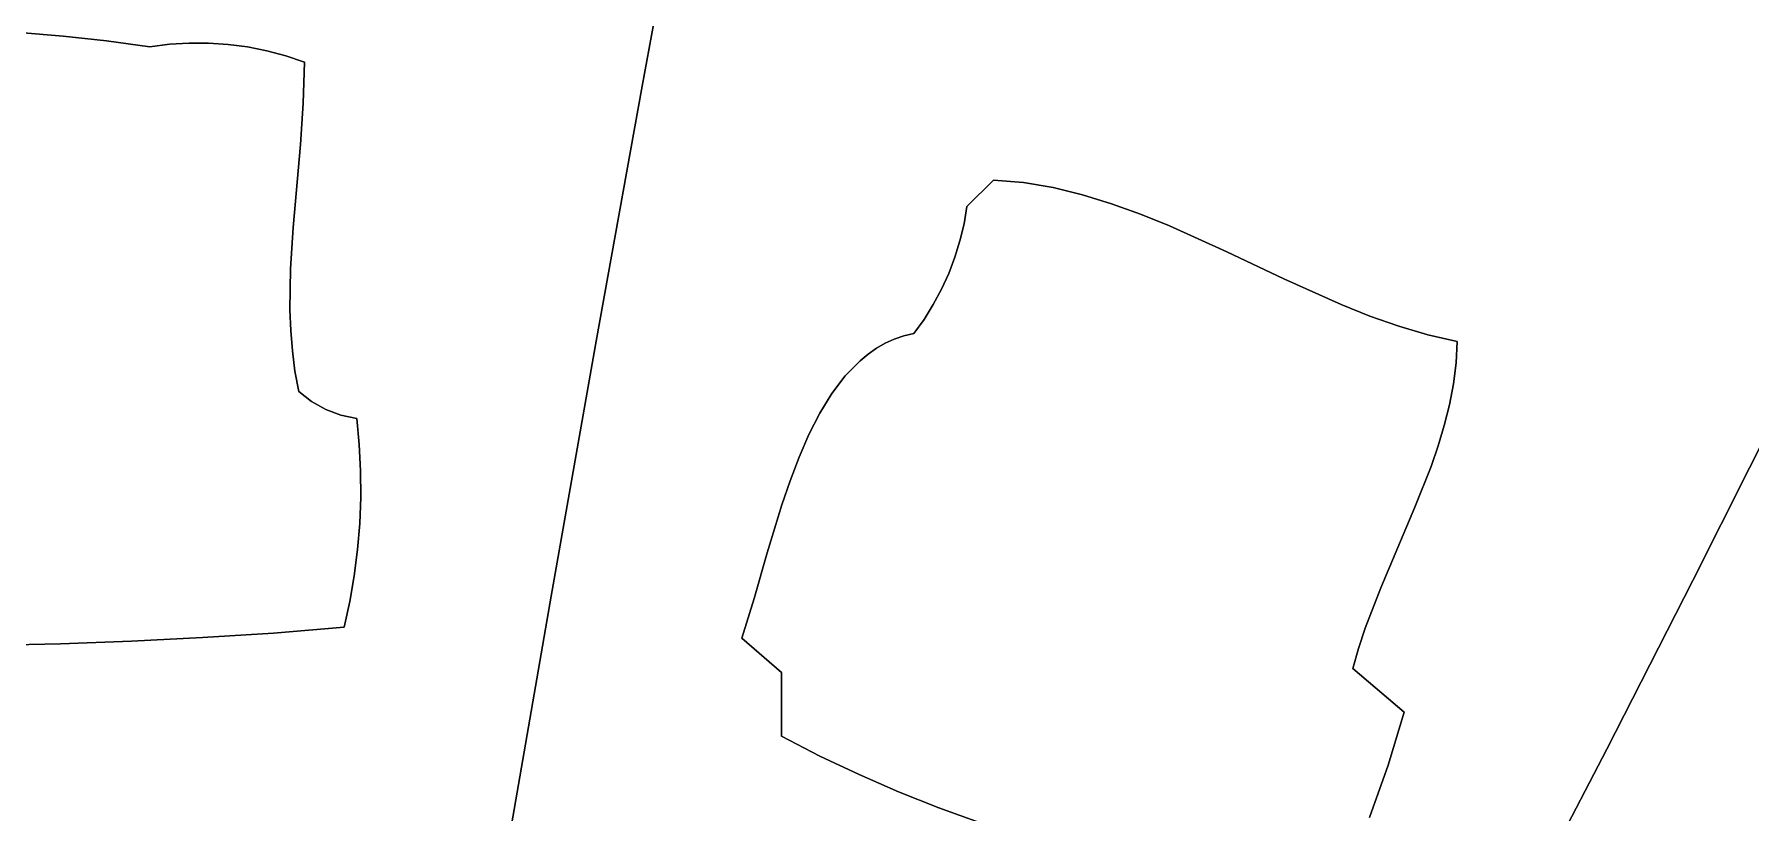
# Model space of a CAD drawing. Header units: inches. Extents: x 37.5 to 70.3, y 17.4 to 61.6.
# Drawn here: x 43.693 to 47.902, y 51.223 to 53.134 of the extents above; entities that cross this region are included whole.
import ezdxf

# ---------------------------------------------------------------- set-up
doc = ezdxf.new("R2010")
doc.units = ezdxf.units.IN
doc.layers.add('SURFACES_FOR_SKETCHUP', color=7, linetype='Continuous')

msp = doc.modelspace()

# ---------------------------------------------------------------- linework, layer by layer
at = {"layer": 'SURFACES_FOR_SKETCHUP'}
for points, invisible_edges in [([(43.7638, 53.1294), (43.939, 55.8592), (43.6569, 53.1379)], 3), ([(43.939, 55.8592), (43.7638, 53.1294), (44.1194, 55.8319)], 3), ([(43.8704, 53.1178), (44.1194, 55.8319), (43.7638, 53.1294)], 3), ([(44.1194, 55.8319), (43.8704, 53.1178), (44.2994, 55.802)], 3), ([(44.0727, 53.1121), (44.2994, 55.802), (43.8704, 53.1178)], 11), ([(44.2994, 55.802), (44.0727, 53.1121), (45.4158, 54.2564)], 11), ([(45.4158, 54.2564), (46.2637, 52.74), (47.074, 55.1255)], 11), ([(46.2637, 52.74), (46.3353, 52.7179), (47.074, 55.1255)], 10), ([(47.2857, 55.0544), (47.074, 55.1255), (46.3353, 52.7179)], 10), ([(46.4064, 52.6921), (47.2857, 55.0544), (46.3353, 52.7179)], 3), ([(46.4771, 52.6632), (47.2857, 55.0544), (46.4064, 52.6921)], 3), ([(47.4961, 54.9794), (47.2857, 55.0544), (46.4771, 52.6632)], 10), ([(46.4771, 52.6632), (46.6178, 52.5996), (47.4961, 54.9794)], 10), ([(47.4961, 54.9794), (46.6178, 52.5996), (47.705, 54.9004)], 3), ([(46.6178, 52.5996), (46.758, 52.5332), (47.705, 54.9004)], 10), ([(46.758, 52.5332), (48.3779, 53.0418), (47.705, 54.9004)], 11), ([(47.9125, 54.8175), (47.705, 54.9004), (48.3779, 53.0418)], 10), ([(44.1208, 53.1121), (45.4158, 54.2564), (44.0727, 53.1121)], 3), ([(44.1687, 53.1089), (45.4158, 54.2564), (44.1208, 53.1121)], 3), ([(44.2164, 53.1026), (45.4158, 54.2564), (44.1687, 53.1089)], 3), ([(45.4158, 54.2564), (44.2164, 53.1026), (45.299, 53.6315)], 3), ([(45.4158, 54.2564), (45.299, 53.6315), (46.1189, 52.7697)], 10), ([(46.1189, 52.7697), (46.1916, 52.7575), (45.4158, 54.2564)], 10), ([(46.1916, 52.7575), (46.2637, 52.74), (45.4158, 54.2564)], 10), ([(44.2636, 53.0933), (45.299, 53.6315), (44.2164, 53.1026)], 3), ([(44.3101, 53.0809), (45.299, 53.6315), (44.2636, 53.0933)], 3), ([(44.356, 53.0655), (45.299, 53.6315), (44.3101, 53.0809)], 3), ([(45.299, 53.6315), (44.356, 53.0655), (45.1842, 53.0062)], 3), ([(45.299, 53.6315), (45.1842, 53.0062), (46.0455, 52.7758)], 10), ([(46.0455, 52.7758), (46.1189, 52.7697), (45.299, 53.6315)], 10), ([(43.6569, 53.1379), (43.0714, 52.7792), (43.7638, 53.1294)], 3), ([(43.7638, 53.1294), (43.0714, 52.7792), (44.3203, 52.4573)], 11), ([(43.8704, 53.1178), (43.7638, 53.1294), (44.3216, 52.5583)], 10), ([(44.3203, 52.4573), (44.3216, 52.5583), (43.7638, 53.1294)], 10), ([(43.8704, 53.1178), (43.9767, 53.103), (44.0246, 53.1091)], 8), ([(43.8704, 53.1178), (44.0246, 53.1091), (44.0727, 53.1121)], 9), ([(44.3278, 52.6597), (43.9767, 53.103), (43.8704, 53.1178)], 9), ([(44.3216, 52.5583), (44.3278, 52.6597), (43.8704, 53.1178)], 10), ([(43.9767, 53.103), (44.3458, 52.8628), (44.0246, 53.1091)], 3), ([(44.3278, 52.6597), (44.3458, 52.8628), (43.9767, 53.103)], 10), ([(44.0246, 53.1091), (44.3458, 52.8628), (44.0727, 53.1121)], 3), ([(44.1208, 53.1121), (44.0727, 53.1121), (44.3458, 52.8628)], 10), ([(44.1687, 53.1089), (44.1208, 53.1121), (44.3458, 52.8628)], 10), ([(44.1687, 53.1089), (44.3458, 52.8628), (44.2164, 53.1026)], 3), ([(44.2164, 53.1026), (44.353, 52.9643), (44.2636, 53.0933)], 3), ([(44.353, 52.9643), (44.2164, 53.1026), (44.3458, 52.8628)], 3), ([(44.3101, 53.0809), (44.2636, 53.0933), (44.353, 52.9643)], 10), ([(44.356, 53.0655), (44.3101, 53.0809), (44.353, 52.9643)], 2), ([(44.353, 52.9643), (45.1842, 53.0062), (44.356, 53.0655)], 3), ([(46.8984, 52.4702), (48.3779, 53.0418), (46.758, 52.5332)], 3), ([(46.9689, 52.442), (48.3779, 53.0418), (46.8984, 52.4702)], 3), ([(47.0398, 52.4169), (48.3779, 53.0418), (46.9689, 52.442)], 3), ([(47.0398, 52.4169), (47.111, 52.3958), (48.3779, 53.0418)], 10), ([(47.1827, 52.3794), (48.3779, 53.0418), (47.111, 52.3958)], 3), ([(48.1751, 52.6241), (48.3779, 53.0418), (47.1827, 52.3794)], 10), ([(44.353, 52.9643), (44.3458, 52.8628), (45.1842, 53.0062)], 10), ([(45.0715, 52.3806), (45.1842, 53.0062), (44.3458, 52.8628)], 10), ([(45.1842, 53.0062), (45.0715, 52.3806), (45.7184, 52.3326)], 10), ([(45.7583, 52.363), (45.9633, 52.627), (45.1842, 53.0062)], 11), ([(45.9733, 52.6686), (45.1842, 53.0062), (45.9633, 52.627)], 3), ([(45.7379, 52.3487), (45.7583, 52.363), (45.1842, 53.0062)], 10), ([(45.7184, 52.3326), (45.7379, 52.3487), (45.1842, 53.0062)], 10), ([(45.9805, 52.7108), (45.1842, 53.0062), (45.9733, 52.6686)], 3), ([(45.9805, 52.7108), (46.0455, 52.7758), (45.1842, 53.0062)], 10), ([(44.3458, 52.8628), (44.3278, 52.6597), (45.0715, 52.3806)], 10), ([(43.0585, 52.7526), (44.3203, 52.4573), (43.0714, 52.7792)], 3), ([(44.3203, 52.4573), (43.0585, 52.7526), (44.3222, 52.4069)], 3), ([(43.5832, 51.6341), (44.3222, 52.4069), (43.0585, 52.7526)], 11), ([(45.9508, 52.5863), (46.1916, 52.7575), (45.9633, 52.627)], 3), ([(46.1916, 52.7575), (45.9508, 52.5863), (46.2637, 52.74)], 3), ([(46.1189, 52.7697), (45.9733, 52.6686), (45.9633, 52.627)], 9), ([(46.1189, 52.7697), (45.9633, 52.627), (46.1916, 52.7575)], 3), ([(46.1189, 52.7697), (45.9805, 52.7108), (45.9733, 52.6686)], 9), ([(46.1189, 52.7697), (46.0455, 52.7758), (45.9805, 52.7108)], 8), ([(46.4064, 52.6921), (46.3353, 52.7179), (45.918, 52.5077)], 10), ([(45.918, 52.5077), (46.3353, 52.7179), (45.9357, 52.5465)], 3), ([(45.9357, 52.5465), (46.2637, 52.74), (45.9508, 52.5863)], 3), ([(46.2637, 52.74), (45.9357, 52.5465), (46.3353, 52.7179)], 3), ([(44.3278, 52.6597), (44.3216, 52.5583), (45.0715, 52.3806)], 10), ([(46.6178, 52.5996), (46.4771, 52.6632), (45.8754, 52.4338)], 10), ([(45.8979, 52.4701), (45.8754, 52.4338), (46.4771, 52.6632)], 10), ([(46.4771, 52.6632), (46.4064, 52.6921), (45.8979, 52.4701)], 10), ([(45.8979, 52.4701), (46.4064, 52.6921), (45.918, 52.5077)], 3), ([(45.9508, 52.5863), (45.9633, 52.627), (45.7583, 52.363)], 10), ([(47.9694, 52.2078), (48.1751, 52.6241), (47.1827, 52.3794)], 10), ([(45.7583, 52.363), (45.7798, 52.3752), (45.9508, 52.5863)], 10), ([(45.9357, 52.5465), (45.9508, 52.5863), (45.7798, 52.3752)], 10), ([(45.8506, 52.3989), (46.9952, 51.7752), (46.6178, 52.5996)], 11), ([(45.8754, 52.4338), (45.8506, 52.3989), (46.6178, 52.5996)], 10), ([(46.758, 52.5332), (46.6178, 52.5996), (46.9952, 51.7752)], 10), ([(44.3203, 52.4573), (44.4843, 52.1909), (44.3216, 52.5583)], 3), ([(44.4843, 52.1909), (45.0715, 52.3806), (44.3216, 52.5583)], 11), ([(45.9357, 52.5465), (45.7798, 52.3752), (45.918, 52.5077)], 3), ([(46.758, 52.5332), (47.0793, 51.9733), (46.8984, 52.4702)], 3), ([(46.9952, 51.7752), (47.0793, 51.9733), (46.758, 52.5332)], 10), ([(45.8023, 52.3854), (45.918, 52.5077), (45.7798, 52.3752)], 3), ([(45.918, 52.5077), (45.8023, 52.3854), (45.8979, 52.4701)], 3), ([(44.3203, 52.4573), (44.3222, 52.4069), (44.4843, 52.1909)], 10), ([(45.8754, 52.4338), (45.8979, 52.4701), (45.8023, 52.3854)], 10), ([(47.1186, 52.0731), (46.8984, 52.4702), (47.0793, 51.9733)], 3), ([(46.8984, 52.4702), (47.1186, 52.0731), (46.9689, 52.442)], 3), ([(44.3222, 52.4069), (43.5832, 51.6341), (44.3262, 52.3567)], 3), ([(44.3222, 52.4069), (44.3262, 52.3567), (44.4843, 52.1909)], 10), ([(45.8258, 52.3933), (45.8754, 52.4338), (45.8023, 52.3854)], 3), ([(45.8506, 52.3989), (45.8754, 52.4338), (45.8258, 52.3933)], 2), ([(47.1359, 52.1233), (47.1512, 52.1738), (46.9689, 52.442)], 10), ([(47.1359, 52.1233), (46.9689, 52.442), (47.1186, 52.0731)], 3), ([(47.0398, 52.4169), (46.9689, 52.442), (47.1512, 52.1738)], 10), ([(47.164, 52.2246), (47.1738, 52.2758), (47.0398, 52.4169)], 10), ([(47.1512, 52.1738), (47.164, 52.2246), (47.0398, 52.4169)], 10), ([(47.111, 52.3958), (47.0398, 52.4169), (47.1738, 52.2758)], 10), ([(44.4904, 52.1266), (45.0715, 52.3806), (44.4843, 52.1909)], 3), ([(44.4936, 52.0621), (45.0715, 52.3806), (44.4904, 52.1266)], 3), ([(45.0715, 52.3806), (44.4936, 52.0621), (44.9609, 51.7545)], 3), ([(45.0715, 52.3806), (44.9609, 51.7545), (45.5264, 51.9788)], 10), ([(45.5264, 51.9788), (45.5466, 52.0378), (45.0715, 52.3806)], 10), ([(45.5466, 52.0378), (45.5687, 52.0957), (45.0715, 52.3806)], 10), ([(45.5687, 52.0957), (45.593, 52.1513), (45.0715, 52.3806)], 10), ([(45.593, 52.1513), (45.6198, 52.2037), (45.0715, 52.3806)], 10), ([(45.6198, 52.2037), (45.6495, 52.2521), (45.0715, 52.3806)], 10), ([(45.6495, 52.2521), (45.6822, 52.2954), (45.0715, 52.3806)], 10), ([(45.6822, 52.2954), (45.7184, 52.3326), (45.0715, 52.3806)], 10), ([(45.9116, 51.2348), (45.8506, 52.3989), (45.5466, 52.0378)], 11), ([(45.5687, 52.0957), (45.5466, 52.0378), (45.8506, 52.3989)], 10), ([(45.593, 52.1513), (45.5687, 52.0957), (45.8506, 52.3989)], 10), ([(45.593, 52.1513), (45.8506, 52.3989), (45.6198, 52.2037)], 3), ([(45.6198, 52.2037), (45.8506, 52.3989), (45.6495, 52.2521)], 3), ([(45.6495, 52.2521), (45.8506, 52.3989), (45.6822, 52.2954)], 3), ([(45.6822, 52.2954), (45.8506, 52.3989), (45.7184, 52.3326)], 3), ([(45.7379, 52.3487), (45.7184, 52.3326), (45.8506, 52.3989)], 10), ([(45.7379, 52.3487), (45.8506, 52.3989), (45.7583, 52.363)], 3), ([(45.7583, 52.363), (45.8506, 52.3989), (45.7798, 52.3752)], 3), ([(45.7798, 52.3752), (45.8506, 52.3989), (45.8023, 52.3854)], 3), ([(45.8258, 52.3933), (45.8023, 52.3854), (45.8506, 52.3989)], 2), ([(46.0115, 51.1989), (46.1125, 51.1664), (45.8506, 52.3989)], 10), ([(45.9116, 51.2348), (46.0115, 51.1989), (45.8506, 52.3989)], 10), ([(46.9573, 51.6762), (46.9952, 51.7752), (45.8506, 52.3989)], 10), ([(46.941, 51.6265), (45.8506, 52.3989), (46.1125, 51.1664)], 11), ([(46.9573, 51.6762), (45.8506, 52.3989), (46.941, 51.6265)], 3), ([(47.1802, 52.3274), (47.1827, 52.3794), (47.111, 52.3958)], 8), ([(47.1802, 52.3274), (47.111, 52.3958), (47.1738, 52.2758)], 3), ([(47.1802, 52.3274), (47.9694, 52.2078), (47.1827, 52.3794)], 3), ([(43.7575, 51.6378), (44.3262, 52.3567), (43.5832, 51.6341)], 3), ([(44.3326, 52.3066), (44.3262, 52.3567), (43.7575, 51.6378)], 10), ([(44.3262, 52.3567), (44.3326, 52.3066), (44.4452, 52.1991)], 10), ([(44.4452, 52.1991), (44.4843, 52.1909), (44.3262, 52.3567)], 10), ([(47.1738, 52.2758), (47.9694, 52.2078), (47.1802, 52.3274)], 3), ([(44.3417, 52.2567), (44.3326, 52.3066), (43.7575, 51.6378)], 10), ([(44.408, 52.213), (44.4452, 52.1991), (44.3326, 52.3066)], 10), ([(44.3417, 52.2567), (44.3733, 52.2323), (44.3326, 52.3066)], 2), ([(44.3733, 52.2323), (44.408, 52.213), (44.3326, 52.3066)], 10), ([(43.7575, 51.6378), (43.9316, 51.644), (44.3417, 52.2567)], 10), ([(43.9316, 51.644), (44.1057, 51.6528), (44.3417, 52.2567)], 10), ([(44.3733, 52.2323), (44.3417, 52.2567), (44.1057, 51.6528)], 10), ([(47.164, 52.2246), (47.9694, 52.2078), (47.1738, 52.2758)], 3), ([(44.3733, 52.2323), (44.1057, 51.6528), (44.4915, 51.9331)], 11), ([(44.4939, 51.9976), (44.3733, 52.2323), (44.4915, 51.9331)], 3), ([(44.4936, 52.0621), (44.3733, 52.2323), (44.4939, 51.9976)], 3), ([(44.3733, 52.2323), (44.4936, 52.0621), (44.408, 52.213)], 3), ([(44.4904, 52.1266), (44.4452, 52.1991), (44.408, 52.213)], 9), ([(44.4904, 52.1266), (44.408, 52.213), (44.4936, 52.0621)], 3), ([(44.4904, 52.1266), (44.4843, 52.1909), (44.4452, 52.1991)], 8), ([(47.164, 52.2246), (47.1512, 52.1738), (47.761, 51.7929)], 10), ([(47.761, 51.7929), (47.9694, 52.2078), (47.164, 52.2246)], 10), ([(47.761, 51.7929), (48.6123, 51.5736), (47.9694, 52.2078)], 3), ([(47.1512, 52.1738), (47.1359, 52.1233), (47.761, 51.7929)], 10), ([(47.1359, 52.1233), (47.1186, 52.0731), (47.761, 51.7929)], 10), ([(47.1186, 52.0731), (47.0793, 51.9733), (47.761, 51.7929)], 10), ([(44.4939, 51.9976), (44.9609, 51.7545), (44.4936, 52.0621)], 3), ([(45.5466, 52.0378), (45.5264, 51.9788), (45.9116, 51.2348)], 10), ([(44.4915, 51.9331), (44.9609, 51.7545), (44.4939, 51.9976)], 3), ([(45.4905, 51.8607), (45.5264, 51.9788), (44.9609, 51.7545)], 10), ([(45.5264, 51.9788), (45.4905, 51.8607), (45.5256, 51.5671)], 10), ([(45.5256, 51.5671), (45.813, 51.274), (45.5264, 51.9788)], 11), ([(45.9116, 51.2348), (45.5264, 51.9788), (45.813, 51.274)], 3), ([(47.0793, 51.9733), (46.9952, 51.7752), (47.761, 51.7929)], 10), ([(44.2796, 51.6641), (44.4915, 51.9331), (44.1057, 51.6528)], 3), ([(44.4862, 51.8689), (44.4915, 51.9331), (44.2796, 51.6641)], 10), ([(44.4862, 51.8689), (44.9609, 51.7545), (44.4915, 51.9331)], 3), ([(44.4862, 51.8689), (44.2796, 51.6641), (44.4781, 51.8049)], 3), ([(44.4781, 51.8049), (44.9609, 51.7545), (44.4862, 51.8689)], 3), ([(45.4586, 51.7491), (45.4905, 51.8607), (44.9609, 51.7545)], 10), ([(45.4586, 51.7491), (45.5256, 51.5671), (45.4905, 51.8607)], 3), ([(44.4672, 51.7413), (44.4781, 51.8049), (44.2796, 51.6641)], 10), ([(44.4672, 51.7413), (44.9609, 51.7545), (44.4781, 51.8049)], 3), ([(46.9952, 51.7752), (46.9573, 51.6762), (47.0527, 51.4696)], 10), ([(47.5498, 51.3793), (47.761, 51.7929), (46.9952, 51.7752)], 10), ([(47.0527, 51.4696), (47.5498, 51.3793), (46.9952, 51.7752)], 11), ([(47.761, 51.7929), (47.5498, 51.3793), (48.1899, 51.2799)], 10), ([(47.761, 51.7929), (48.1899, 51.2799), (48.6123, 51.5736)], 11), ([(44.2796, 51.6641), (44.4534, 51.6781), (44.4672, 51.7413)], 8), ([(44.9609, 51.7545), (44.4534, 51.6781), (44.8523, 51.1282)], 3), ([(44.4534, 51.6781), (44.9609, 51.7545), (44.4672, 51.7413)], 3), ([(44.8523, 51.1282), (45.4282, 51.6516), (44.9609, 51.7545)], 3), ([(45.4282, 51.6516), (45.4586, 51.7491), (44.9609, 51.7545)], 10), ([(45.4586, 51.7491), (45.4282, 51.6516), (45.5256, 51.5671)], 8), ([(43.9316, 51.644), (43.9917, 50.566), (44.1057, 51.6528)], 3), ([(43.9917, 50.566), (44.0352, 50.5546), (44.1057, 51.6528)], 10), ([(44.0352, 50.5546), (44.0791, 50.5453), (44.1057, 51.6528)], 10), ([(44.1233, 50.5379), (44.1057, 51.6528), (44.0791, 50.5453)], 3), ([(44.1057, 51.6528), (44.1678, 50.5325), (44.2796, 51.6641)], 3), ([(44.1678, 50.5325), (44.1057, 51.6528), (44.1233, 50.5379)], 3), ([(44.1678, 50.5325), (44.2125, 50.5292), (44.2796, 51.6641)], 10), ([(44.2125, 50.5292), (44.2573, 50.5279), (44.2796, 51.6641)], 10), ([(44.3022, 50.5287), (44.2796, 51.6641), (44.2573, 50.5279)], 3), ([(44.4534, 51.6781), (44.2796, 51.6641), (44.8523, 51.1282)], 10), ([(44.2796, 51.6641), (44.3022, 50.5287), (44.8523, 51.1282)], 11), ([(45.4282, 51.6516), (44.8523, 51.1282), (45.5256, 51.4112)], 11), ([(45.5256, 51.4112), (45.5256, 51.5671), (45.4282, 51.6516)], 8), ([(46.941, 51.6265), (47.0527, 51.4696), (46.9573, 51.6762)], 3), ([(43.5832, 51.6341), (43.6033, 50.5728), (43.7575, 51.6378)], 3), ([(43.7975, 50.5707), (43.7575, 51.6378), (43.6033, 50.5728)], 3), ([(43.7575, 51.6378), (43.7975, 50.5707), (43.9316, 51.644)], 3), ([(43.9917, 50.566), (43.9316, 51.644), (43.7975, 50.5707)], 3), ([(46.941, 51.6265), (46.1125, 51.1664), (46.927, 51.5767)], 3), ([(46.941, 51.6265), (46.927, 51.5767), (47.0527, 51.4696)], 8), ([(45.62, 51.3622), (45.7158, 51.3165), (45.5256, 51.5671)], 10), ([(45.5256, 51.4112), (45.62, 51.3622), (45.5256, 51.5671)], 2), ([(45.813, 51.274), (45.5256, 51.5671), (45.7158, 51.3165)], 3), ([(46.2146, 51.1372), (46.927, 51.5767), (46.1125, 51.1664)], 3), ([(46.3177, 51.1115), (46.927, 51.5767), (46.2146, 51.1372)], 3), ([(46.3177, 51.1115), (46.3806, 51.0786), (46.927, 51.5767)], 10), ([(46.3806, 51.0786), (46.4451, 51.0497), (46.927, 51.5767)], 10), ([(46.5112, 51.0248), (46.927, 51.5767), (46.4451, 51.0497)], 3), ([(46.927, 51.5767), (46.5112, 51.0248), (46.9676, 51.2115)], 11), ([(47.0133, 51.3395), (47.0527, 51.4696), (46.927, 51.5767)], 8), ([(47.0133, 51.3395), (46.927, 51.5767), (46.9676, 51.2115)], 3), ([(47.0527, 51.4696), (47.0133, 51.3395), (47.5498, 51.3793)], 10), ([(45.5256, 51.4112), (44.8523, 51.1282), (45.62, 51.3622)], 3), ([(45.2538, 50.3305), (45.62, 51.3622), (44.8523, 51.1282)], 11), ([(45.342, 50.3147), (45.62, 51.3622), (45.2538, 50.3305)], 3), ([(45.62, 51.3622), (45.342, 50.3147), (45.7158, 51.3165)], 3), ([(47.3359, 50.9672), (47.5498, 51.3793), (47.0133, 51.3395)], 10), ([(47.5498, 51.3793), (47.3359, 50.9672), (47.8925, 50.8517)], 10), ([(47.8925, 50.8517), (47.986, 50.9983), (47.5498, 51.3793)], 10), ([(47.986, 50.9983), (48.0851, 51.1411), (47.5498, 51.3793)], 10), ([(48.0851, 51.1411), (48.1899, 51.2799), (47.5498, 51.3793)], 10), ([(45.4309, 50.3027), (45.7158, 51.3165), (45.342, 50.3147)], 3), ([(45.7158, 51.3165), (45.4309, 50.3027), (45.813, 51.274)], 3), ([(47.0133, 51.3395), (46.9676, 51.2115), (47.3359, 50.9672)], 10), ([(45.813, 51.274), (45.4309, 50.3027), (45.9116, 51.2348)], 3), ([(45.6462, 50.2378), (45.9116, 51.2348), (45.4309, 50.3027)], 3), ([(45.9116, 51.2348), (45.6462, 50.2378), (46.0115, 51.1989)], 3)]:
    msp.add_3dface(points, dxfattribs=dict(at, invisible_edges=invisible_edges))

doc.saveas('drawing.dxf')
